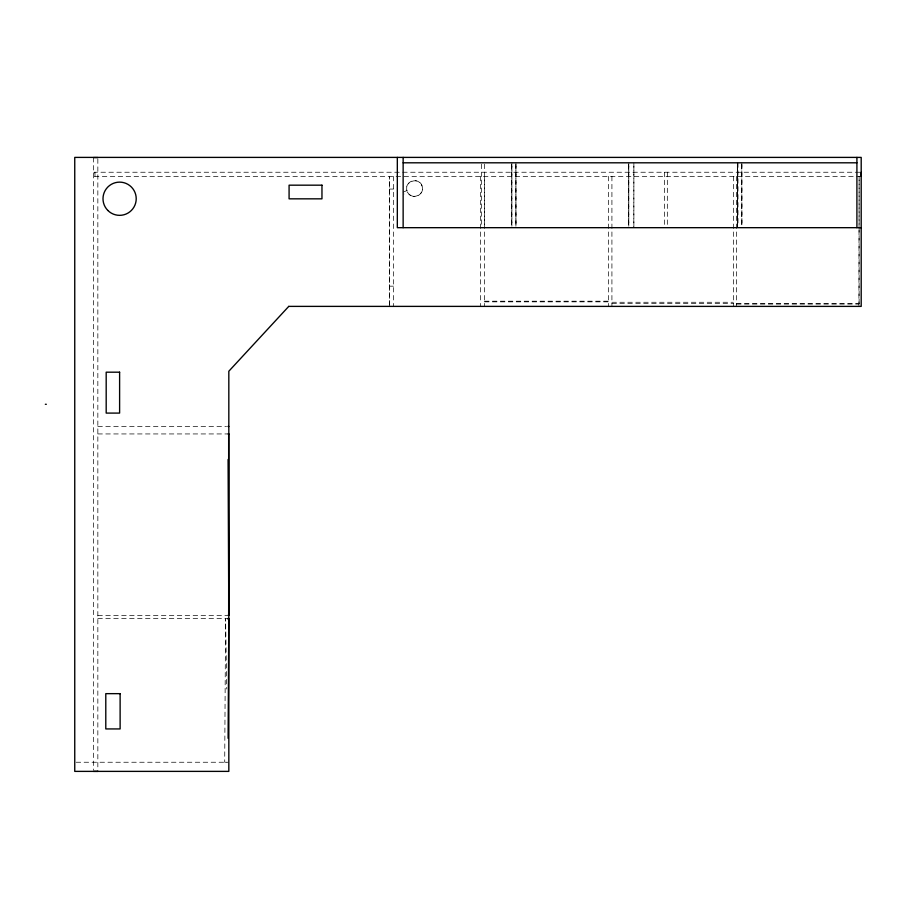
<?xml version="1.0" encoding="UTF-8"?>
<svg xmlns="http://www.w3.org/2000/svg" width="907" height="907" viewBox="0 0 907 907"><rect width="100%" height="100%" fill="white"/><g stroke="black" fill="none" stroke-linecap="round" stroke-linejoin="round"><path stroke-width="0.68" stroke-dasharray="4.54 3.4" d="M511.888 162.806L511.888 226.274L511.888 164.212M628.483 164.212L628.483 226.274L628.483 162.806M633.88 226.274L633.88 164.212M737.334 162.806L737.334 226.274L737.334 164.212M737.595 227.68L737.674 162.806M858.918 306.385L859.031 229.686M859.031 228.281L859.122 176.355L859.122 304.967M403.139 192.137L406.903 190.572C403.887 180.833 419.952 176.536 422.209 186.468C424.907 194.982 411.812 200.413 407.697 192.488L403.921 194.041M859.779 172.239L94.045 172.239L94.045 176.355L861.197 176.355M389.522 189.064L393.468 189.064M389.522 286.17L393.468 286.17M484.485 301.192L608.348 301.192M484.485 301.85L608.348 301.85M611.919 302.269L733.4 302.269M611.919 303.426L733.4 303.426M736.529 303.675L859.122 303.675M736.529 304.072L858.918 304.072M97.843 426.437L226.557 426.437M97.843 433.943L227.997 433.943M97.843 615.343L227.419 615.343M97.843 618.631L228.825 618.619M76.154 762.243L227.974 762.243M226.761 762.231L224.709 762.22L225.571 618.608L226.75 689.025M515.913 164.212L515.97 226.274M741.813 162.806L741.903 226.274M738.003 162.806L738.003 226.274M736.529 176.355L736.529 306.385M733.4 176.355L733.4 306.385M667.325 172.239L667.325 227.68M664.502 172.239L664.502 226.297M633.88 162.806L633.823 227.68M611.919 176.355L611.919 306.385M608.348 176.355L608.348 306.385M511.639 164.212L511.639 226.274L511.548 162.806M484.485 176.355L484.485 306.385M484.372 164.156L484.372 227.68M481.334 164.156L481.334 226.297M480.347 176.355L480.347 306.385M393.468 176.355L393.468 306.385M97.843 158.906L97.843 771.574M94.974 172.239L94.974 176.355M93.512 157.58L93.512 770.156M515.913 162.806L515.913 226.274L515.913 162.806M628.8 162.806L628.8 226.274L628.8 162.806M741.813 164.212L741.813 226.274L741.779 164.212M389.647 306.385L389.647 176.355L389.522 306.385M410.588 195.39A7.925 7.925 0 0 0 422.481 188.52A7.925 7.925 0 0 0 410.588 181.661A7.925 7.925 0 0 0 410.588 195.39"/><path stroke-width="1.36" d="M228.111 738.309L228.825 618.631L227.623 618.619L228.825 618.631M93.512 157.58L97.843 157.58M403.139 162.806L856.911 162.806M861.197 172.239L861.197 176.355M861.197 227.68L397.323 227.68L397.323 157.399M45.35 404.284L46.325 404.284M227.974 426.437L228.825 426.437M227.997 433.943L228.825 433.943M227.997 615.343L228.825 615.343L228.111 459.452M856.911 157.399L856.911 227.68M403.139 157.399L403.139 227.68M228.655 433.943L228.655 615.343M97.843 771.381L93.512 771.381M288.766 306.385L228.825 371.235L228.825 771.381L74.748 771.381L74.748 157.399L861.197 157.399L861.197 306.385L288.766 306.385M321.962 185.175L289.084 185.175L289.084 198.837L321.962 198.837L321.962 185.175M119.611 372.187L106.187 372.187L106.187 413.093L119.611 413.093L119.611 372.187M120.121 693.651L105.79 693.651L105.79 728.933L120.121 728.933L120.121 693.651M107.865 210.481A16.609 16.609 0 0 0 135.653 203.032A16.609 16.609 0 0 0 115.314 182.692A16.609 16.609 0 0 0 107.865 210.481"/></g></svg>
